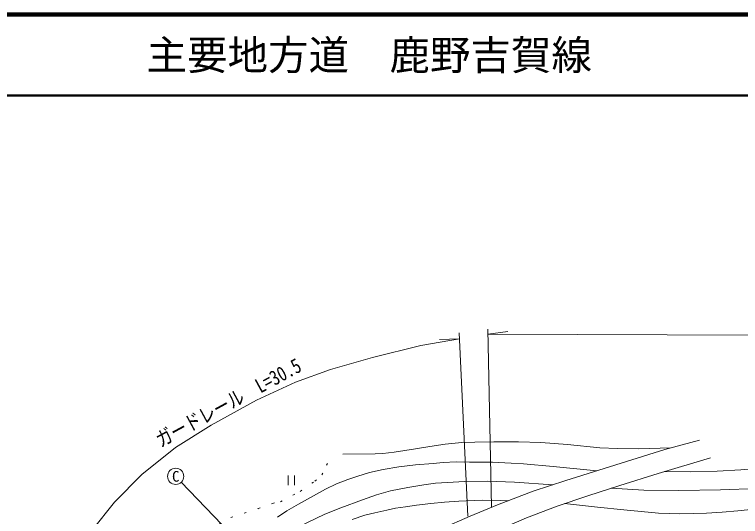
# Model space of a CAD drawing. Units: millimetres, scale not verified. Extents: x 40000 to 680000, y 20000 to 380000.
# Drawn here: x 200427 to 290082, y 318045 to 380000 of the extents above; entities that cross this region are included whole.
import ezdxf
from ezdxf.enums import TextEntityAlignment as Align

# ---------------------------------------------------------------- set-up
doc = ezdxf.new("R2010")
doc.units = ezdxf.units.MM
doc.header["$LTSCALE"] = 1000
doc.linetypes.add('DOTTED', pattern=[1.75, 0.25, -1.5])
for name, color, linetype, lineweight in [('M-BGD', 7, 'Continuous', 13), ('M-STR-HTXT', 7, 'Continuous', 13), ('M-STR-STRC', 7, 'Continuous', 13), ('M-TTL', 2, 'Continuous', 140), ('M-TTL-LINE', 7, 'Continuous', 50)]:
    doc.layers.add(name, color=color, linetype=linetype, lineweight=lineweight)
doc.layers.add('M-TTL-TXT', color=7, linetype='Continuous')
doc.styles.add('ＭＳ ゴシック', font='')
doc.styles.get('ＭＳ ゴシック').set_extended_font_data('MS Gothic')

msp = doc.modelspace()

# ---------------------------------------------------------------- linework, layer by layer
at = {"layer": 'M-BGD'}
for p, q in [((234210, 323105), (234210, 321905)), ((235010, 323105), (235010, 321905))]:
    msp.add_line(p, q, dxfattribs=at)
for points in [[(240981, 325716), (244946, 325771), (245893, 325826), (247306, 325987), (249960, 326406), (251725, 326681), (253597, 326967), (255684, 327157), (257270, 327229), (259601, 327253), (262666, 327253), (265438, 327168), (268717, 326942), (272724, 326536), (274888, 326428), (277535, 326404), (281488, 326508)], [(250206, 314951), (253135, 316539), (256715, 318087), (260088, 319475), (264490, 321170), (268511, 322471), (280739, 326305), (285025, 327468)], [(232908, 317971), (234049, 318741), (235511, 319582), (237344, 320613), (238852, 321408), (240193, 322058), (241575, 322619), (242827, 323029), (244259, 323470), (245951, 323840), (247898, 324162), (249961, 324432), (252114, 324602), (253383, 324723), (254965, 324773), (256627, 324743), (259471, 324733), (261744, 324643), (263286, 324523), (266937, 324232), (272329, 323668)], [(258503, 315664), (263660, 317858), (267424, 319317), (271214, 320602), (275162, 321876), (279913, 323360), (286361, 325268)], [(280648, 323578), (283948, 323570), (287202, 323636), (290108, 323802), (295161, 324267), (298848, 324516), (302657, 324565), (308908, 324549), (315051, 324466)], [(231385, 314060), (232212, 314741), (233152, 315411), (234466, 316175), (236518, 317267), (238763, 318310), (240724, 319123), (243388, 320081), (245139, 320724), (246875, 321210), (248999, 321629), (250992, 321955), (252427, 322151), (253897, 322256), (255993, 322349), (258825, 322404), (262178, 322293), (266893, 321947)], [(274125, 321542), (278128, 321292), (282467, 321234), (287620, 321351), (292172, 321505), (295169, 321640), (299474, 321953), (303127, 322306), (307169, 322550), (310904, 322564), (313620, 322496), (315997, 322306), (320010, 321980), (325375, 321654), (330857, 321368), (333437, 321273), (335814, 321327), (339060, 321436), (344880, 321750)], [(242108, 317687), (243701, 318190), (244945, 318513), (246415, 318840), (247483, 319060), (248724, 319254), (250087, 319432), (251848, 319644), (253511, 319812), (255303, 319944), (256209, 319984), (258199, 320063), (260459, 320028), (261388, 319976)], [(268369, 319638), (272405, 319180), (275658, 318858), (279964, 318457), (282574, 318363), (284247, 318416), (285876, 318449), (287830, 318566), (289744, 318736), (292923, 319082)]]:
    msp.add_lwpolyline(points, dxfattribs=at)
at = {"layer": 'M-BGD', "linetype": 'DOTTED'}
msp.add_lwpolyline([(224789, 279499), (225357, 280269), (226709, 281364), (226546, 283079), (225801, 284924), (224764, 288898), (223450, 294358), (222652, 298624), (222069, 303054), (221984, 305619), (222374, 307306), (223360, 310312), (224788, 314277), (225298, 316332), (225655, 317046), (227133, 317912), (230531, 319016), (232288, 319665), (233256, 319852), (235720, 321143), (237521, 322399), (238374, 323170), (238969, 324359), (239581, 325598)], dxfattribs=at)
at = {"layer": 'M-STR-HTXT'}
for p, q in [((256409, 318088), (255340, 340728)), ((259352, 319250), (258899, 341148)), ((258911, 340557), (261344, 340888)), ((255377, 339954), (252923, 339881)), ((232264, 310584), (221027, 322276))]:
    msp.add_line(p, q, dxfattribs=at)
for points in [[(255377, 339954), (250590, 339137), (244654, 337679), (239430, 336187), (235122, 334628), (230324, 332383), (224693, 329332), (220317, 326552), (216140, 323218), (212782, 319794), (209996, 316359), (206860, 311271)], [(362093, 331644), (358909, 332923), (353513, 334739), (351028, 335435), (347869, 336196), (343955, 336955), (339815, 337539), (334864, 337972), (309459, 339920), (300805, 340251), (292079, 340421), (258911, 340557)]]:
    msp.add_lwpolyline(points, dxfattribs=at)
at = {"layer": 'M-STR-STRC'}
msp.add_circle((220334, 322997), 1000, dxfattribs=at)
at = {"layer": 'M-TTL'}
msp.add_line((680000, 380000), (40000, 380000), dxfattribs=at)
at = {"layer": 'M-TTL-LINE'}
msp.add_line((40000, 370000), (680000, 370000), dxfattribs=at)

# ---------------------------------------------------------------- texts
at = {"layer": 'M-STR-HTXT', "style": 'ＭＳ ゴシック', "width": 0.8}
msp.add_text('ガードレール\u3000L=30.5', height=1833, rotation=28.53, dxfattribs=at).set_placement((227533, 330812), align=Align.BOTTOM_CENTER)
at = {"layer": 'M-STR-STRC', "style": 'ＭＳ ゴシック'}
msp.add_text('C', height=1320, dxfattribs=at).set_placement((220334, 322997), align=Align.MIDDLE_CENTER)
at = {"layer": 'M-TTL-TXT', "style": 'ＭＳ ゴシック'}
msp.add_text('主要地方道\u3000鹿野吉賀線', height=3666, dxfattribs=at).set_placement((216734, 375000), align=Align.MIDDLE_LEFT)

doc.saveas('drawing.dxf')
